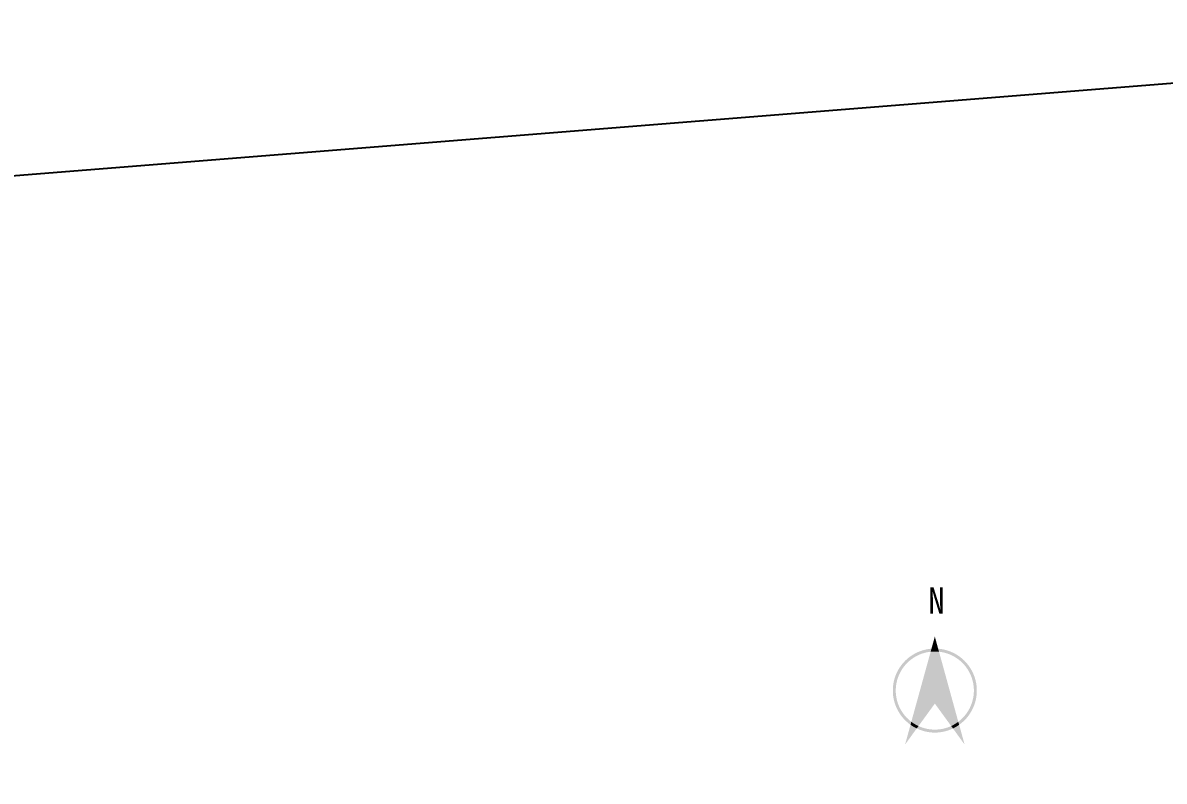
# Model space of a CAD drawing. Header units: millimetres. Extents: x 29316 to 52938, y 29851 to 35526.
# Drawn here: x 43102 to 44387, y 34162 to 35016 of the extents above; entities that cross this region are included whole.
import ezdxf
from ezdxf.enums import TextEntityAlignment as Align

# ---------------------------------------------------------------- set-up
doc = ezdxf.new("R2010")
doc.units = ezdxf.units.MM
doc.header["$MEASUREMENT"] = 0
doc.layers.add('D-指北针', color=7, linetype='CONTINUOUS')
doc.layers.add('平面分图边界', color=1, linetype='CONTINUOUS', plot=False)
doc.styles.add('黑体', font='')
doc.styles.get('黑体').set_extended_font_data('SimHei')

# ---------------------------------------------------------------- blocks, each defined once
blk = doc.blocks.new('zbz1')
at = {"layer": 'D-指北针'}
for color, points in [(1, [(11235, 10605.11), (11234.62, 10603.75, -0.019769), (11235, 10603.77)]), (250, [(11235, 10605.11), (11235, 10603.77, -0.019769), (11235.37, 10603.75)]), (256, [(11234.62, 10603.75, 0.700829), (11232.26, 10595.18), (11232.35, 10595.52, -0.680298), (11234.53, 10603.41)]), (1, [(11235, 10603.43, 0.026723), (11234.53, 10603.41), (11232.35, 10595.52, 0.053486), (11233.16, 10595.04), (11235, 10597.57)]), (1, [(11235, 10603.77, 0.019769), (11234.62, 10603.75), (11234.53, 10603.41, -0.026723), (11235, 10603.43)]), (250, [(11235.37, 10603.75, 0.019769), (11235, 10603.77), (11235, 10603.43, -0.026723), (11235.47, 10603.41)]), (250, [(11235.47, 10603.41, 0.026723), (11235, 10603.43), (11235, 10597.57), (11236.84, 10595.04, 0.053486), (11237.64, 10595.52)]), (7, [(11235.37, 10603.75), (11235.47, 10603.41, -0.680298), (11237.64, 10595.52), (11237.74, 10595.18, 0.700829)]), (1, [(11232.96, 10594.77, -0.042977), (11232.26, 10595.18), (11231.65, 10592.96)]), (1, [(11232.35, 10595.52), (11232.26, 10595.18, 0.042977), (11232.96, 10594.77), (11233.16, 10595.04, -0.053486)]), (7, [(11237.04, 10594.77), (11236.84, 10595.04, -0.108285), (11235, 10594.64, -0.108285), (11233.16, 10595.04), (11232.96, 10594.77, 0.111862), (11235, 10594.3, 0.111862)]), (250, [(11237.74, 10595.18), (11237.64, 10595.52, -0.053486), (11236.84, 10595.04), (11237.04, 10594.77, 0.042977)]), (250, [(11237.74, 10595.18, -0.042977), (11237.04, 10594.77), (11238.35, 10592.96)])]:
    blk.add_hatch(color=color, dxfattribs=at).paths.add_polyline_path(points)
at = {"layer": 'D-指北针', "style": '黑体', "width": 0.9}
blk.add_text('N', height=2.99, rotation=359.8293, dxfattribs=at).set_placement((11234.26, 10606.78), align=Align.BOTTOM_LEFT)

msp = doc.modelspace()

# ---------------------------------------------------------------- linework, layer by layer
at = {"layer": '平面分图边界', "color": 2, "flags": 128}
msp.add_lwpolyline([(36721.9, 34334.6), (45244.7, 35015.5), (45452.6, 32413.8), (36929.7, 31732.9)], close=True, dxfattribs=at)

# ---------------------------------------------------------------- block references
at = {"layer": 'D-指北针', "xscale": 10, "yscale": 10, "zscale": 10}
msp.add_blockref('zbz1', (-68220.9, -71726.5), dxfattribs=at)

doc.saveas('drawing.dxf')
